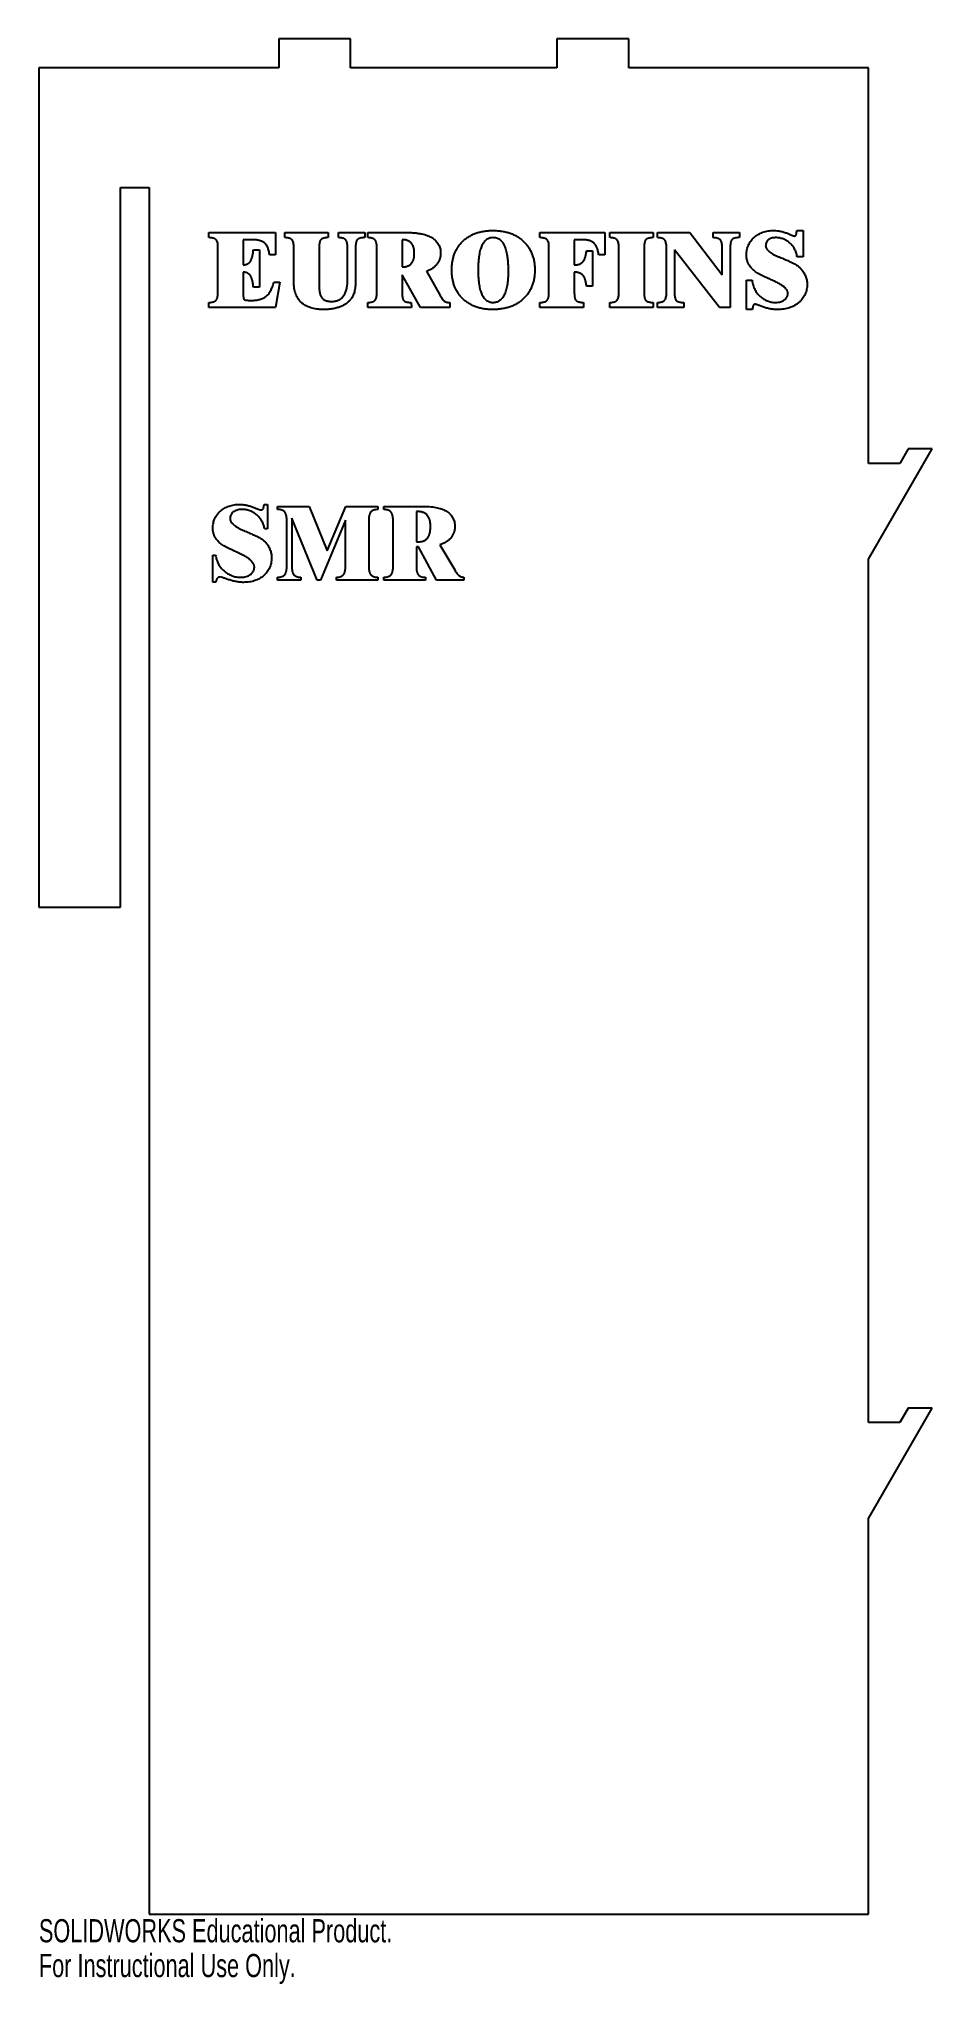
# Model space of a CAD drawing. Header units: millimetres. Extents: x 0 to 186, y -225 to 181.
import ezdxf

# ---------------------------------------------------------------- set-up
doc = ezdxf.new("R2010")
doc.units = ezdxf.units.MM
doc.styles.add('SLDTEXTSTYLE0', font='TXT', dxfattribs={"width": 0.7})

msp = doc.modelspace()

# ---------------------------------------------------------------- linework, layer by layer
at = {"color": 7, "linetype": 'Continuous', "lineweight": 25}
for p, q in [((65, 181), (50, 181)), ((50, 181), (50, 175)), ((65, 175), (65, 181)), ((123, 181), (108, 181)), ((108, 181), (108, 175)), ((123, 175), (123, 181)), ((50, 175), (0, 175)), ((0, 175), (0, 0)), ((108, 175), (65, 175)), ((173, 175), (123, 175)), ((173, 92.5), (173, 175)), ((17, 0), (17, 150)), ((17, 150), (23, 150)), ((23, 150), (23, -210)), ((35.42, 139.57), (35.42, 140.62)), ((35.42, 140.62), (49.35, 140.62)), ((44.23, 139.14), (42.6, 139.14)), ((42.6, 139.14), (42.6, 133.87)), ((49.35, 140.62), (49.35, 135.98)), ((51.25, 139.58), (51.25, 140.62)), ((51.25, 140.62), (60.33, 140.62)), ((60.33, 140.62), (60.33, 139.59)), ((62.44, 139.58), (62.44, 140.62)), ((62.44, 140.62), (67.93, 140.62)), ((67.93, 140.62), (67.93, 139.58)), ((68.56, 139.58), (68.56, 140.62)), ((68.56, 140.62), (76.9, 140.62)), ((75.74, 139.14), (75.74, 133.45)), ((104.45, 139.57), (104.45, 140.62)), ((104.45, 140.62), (117.96, 140.62)), ((113.02, 139.14), (111.63, 139.14)), ((111.63, 139.14), (111.63, 133.87)), ((117.96, 140.62), (117.96, 135.98)), ((119.02, 139.58), (119.02, 140.62)), ((119.02, 140.62), (128.09, 140.62)), ((128.09, 140.62), (128.09, 139.58)), ((128.94, 139.58), (128.94, 140.62)), ((128.94, 140.62), (135.71, 140.62)), ((135.71, 140.62), (142.45, 131.8)), ((140.55, 139.57), (140.55, 140.62)), ((140.55, 140.62), (146.04, 140.62)), ((146.04, 140.62), (146.04, 139.58)), ((158.01, 141.02), (159.33, 141.02)), ((159.33, 141.02), (159.33, 135.55)), ((37.32, 128.05), (37.32, 137.74)), ((44.73, 137.03), (45.98, 137.03)), ((45.98, 137.03), (45.98, 129.22)), ((49.35, 135.98), (48.11, 135.98)), ((53.15, 130.37), (53.15, 137.59)), ((58.43, 137.59), (58.43, 129.35)), ((64.34, 130.73), (64.34, 137.59)), ((66.03, 137.59), (66.03, 130.78)), ((70.46, 128.02), (70.46, 137.53)), ((106.35, 128.05), (106.35, 137.73)), ((114.18, 136.82), (115.43, 136.82)), ((115.43, 136.82), (115.43, 129.43)), ((117.96, 135.98), (116.72, 135.98)), ((120.92, 128.02), (120.92, 137.6)), ((126.19, 137.6), (126.19, 128.02)), ((130.84, 128.02), (130.84, 137.6)), ((141.9, 125), (132.53, 136.99)), ((132.53, 136.99), (132.53, 128.02)), ((142.45, 131.8), (142.45, 137.6)), ((144.14, 137.6), (144.14, 125)), ((159.33, 135.55), (158.1, 135.55)), ((42.6, 132.38), (42.6, 127.88)), ((48.98, 130.28), (50.2, 130.28)), ((50.2, 130.28), (49.35, 125)), ((79.56, 125), (75.74, 131.79)), ((75.74, 131.79), (75.74, 128.02)), ((80.78, 132.54), (83.68, 127.48)), ((111.63, 132.39), (111.63, 128.05)), ((147.51, 124.6), (147.51, 130.7)), ((147.51, 130.7), (148.69, 130.7)), ((35.42, 125), (35.42, 126.05)), ((45.98, 129.22), (44.73, 129.22)), ((68.56, 125), (68.56, 126.05)), ((77.63, 126.04), (77.65, 125)), ((85.66, 126.02), (85.66, 125)), ((104.45, 125), (104.45, 126.05)), ((113.53, 126.04), (113.53, 125)), ((115.43, 129.43), (114.18, 129.43)), ((119.02, 125), (119.02, 126.04)), ((128.09, 126.03), (128.09, 125)), ((128.94, 125), (128.94, 126.05)), ((134.43, 126.03), (134.43, 125)), ((49.35, 125), (35.42, 125)), ((77.65, 125), (68.56, 125)), ((85.66, 125), (79.56, 125)), ((113.53, 125), (104.45, 125)), ((128.09, 125), (119.02, 125)), ((134.43, 125), (128.94, 125)), ((144.14, 125), (141.9, 125)), ((148.76, 124.6), (147.51, 124.6)), ((173, 72.5), (186.22, 95.5)), ((181.22, 95.5), (179.5, 92.5)), ((186.22, 95.5), (181.22, 95.5)), ((179.5, 92.5), (173, 92.5)), ((46.95, 83.92), (47.67, 83.92)), ((47.67, 83.92), (47.67, 78.88)), ((49.78, 82.91), (49.78, 83.53)), ((49.78, 83.53), (56.32, 83.53)), ((56.32, 83.53), (60.13, 74.27)), ((60.13, 74.27), (64.02, 83.53)), ((64.02, 83.53), (70.68, 83.53)), ((70.68, 83.53), (70.67, 82.89)), ((71.94, 82.89), (71.94, 83.53)), ((71.94, 83.53), (80.28, 83.53)), ((78.7, 82.47), (78.7, 76.14)), ((47.67, 78.88), (47.03, 78.88)), ((51.68, 70.96), (51.68, 80.69)), ((58.05, 68.12), (52.73, 81.06)), ((52.73, 81.06), (52.73, 70.96)), ((63.92, 80.65), (58.72, 68.12)), ((63.92, 70.96), (63.92, 80.65)), ((68.78, 80.69), (68.78, 70.96)), ((73.84, 70.92), (73.84, 80.59)), ((36.27, 67.72), (36.27, 73.39)), ((36.27, 73.39), (36.85, 73.39)), ((78.7, 76.14), (78.97, 76.14)), ((79.15, 75.08), (78.7, 75.08)), ((78.7, 75.08), (78.7, 70.92)), ((82.91, 68.12), (79.15, 75.08)), ((83.6, 75.55), (86.7, 70.28)), ((173, -107.5), (173, 72.5)), ((36.9, 67.72), (36.27, 67.72)), ((49.78, 68.12), (49.78, 68.75)), ((54.63, 68.12), (49.78, 68.12)), ((54.63, 68.75), (54.63, 68.12)), ((58.72, 68.12), (58.05, 68.12)), ((62.02, 68.12), (62.02, 68.75)), ((70.68, 68.12), (62.02, 68.12)), ((70.66, 68.75), (70.68, 68.12)), ((71.94, 68.12), (71.94, 68.75)), ((80.61, 68.12), (71.94, 68.12)), ((80.6, 68.75), (80.61, 68.12)), ((88.62, 68.12), (82.91, 68.12)), ((88.62, 68.75), (88.62, 68.12)), ((0, 0), (17, 0)), ((173, -127.5), (186.22, -104.5)), ((181.22, -104.5), (179.5, -107.5)), ((186.22, -104.5), (181.22, -104.5)), ((179.5, -107.5), (173, -107.5)), ((173, -210), (173, -127.5)), ((23, -210), (173, -210))]:
    msp.add_line(p, q, dxfattribs=at)
for points, knots in [([(37.32, 137.74), (37.32, 137.9), (37.31, 138.18), (37.25, 138.57), (37.13, 138.89), (36.99, 139.1), (36.84, 139.23), (36.71, 139.31), (36.55, 139.39), (36.37, 139.44), (36.17, 139.49), (35.94, 139.53), (35.69, 139.56), (35.51, 139.57), (35.42, 139.57)], [0, 0, 0, 0, 0.1495002, 0.2762778, 0.383632, 0.476248, 0.5215974, 0.5710041, 0.6263506, 0.6870583, 0.7540545, 0.8287494, 0.9102532, 1, 1, 1, 1]), ([(48.11, 135.98), (48.09, 136.13), (48.05, 136.41), (47.95, 136.82), (47.84, 137.19), (47.71, 137.52), (47.57, 137.82), (47.4, 138.08), (47.22, 138.31), (47.02, 138.49), (46.79, 138.65), (46.52, 138.78), (46.23, 138.89), (45.89, 138.98), (45.53, 139.06), (45.12, 139.11), (44.69, 139.14), (44.38, 139.14), (44.23, 139.14)], [0, 0, 0, 0, 0.079043, 0.151984, 0.219376, 0.281867, 0.339946, 0.393422, 0.443455, 0.490434, 0.538146, 0.589256, 0.644246, 0.704741, 0.770055, 0.840502, 0.917444, 1, 1, 1, 1]), ([(53.15, 137.59), (53.15, 137.76), (53.14, 138.07), (53.08, 138.49), (52.96, 138.83), (52.82, 139.06), (52.67, 139.21), (52.54, 139.29), (52.38, 139.37), (52.2, 139.43), (52, 139.49), (51.77, 139.53), (51.52, 139.56), (51.35, 139.57), (51.25, 139.58)], [0, 0, 0, 0, 0.155939, 0.286848, 0.3977, 0.491789, 0.537449, 0.586907, 0.639613, 0.698627, 0.764512, 0.836286, 0.914717, 1, 1, 1, 1]), ([(60.33, 139.59), (60.24, 139.58), (60.05, 139.57), (59.79, 139.54), (59.56, 139.5), (59.35, 139.44), (59.17, 139.38), (59.01, 139.31), (58.88, 139.23), (58.78, 139.13), (58.69, 139.01), (58.62, 138.88), (58.56, 138.72), (58.52, 138.54), (58.48, 138.34), (58.45, 138.11), (58.44, 137.86), (58.43, 137.68), (58.43, 137.59)], [0, 0, 0, 0, 0.088307, 0.168821, 0.241913, 0.306752, 0.365675, 0.418224, 0.464285, 0.50727, 0.550005, 0.595752, 0.648027, 0.704517, 0.768464, 0.838803, 0.915928, 1, 1, 1, 1]), ([(64.34, 137.59), (64.34, 137.68), (64.34, 137.85), (64.32, 138.09), (64.29, 138.31), (64.25, 138.51), (64.2, 138.69), (64.14, 138.84), (64.06, 138.98), (63.97, 139.1), (63.86, 139.2), (63.73, 139.29), (63.58, 139.37), (63.4, 139.43), (63.19, 139.48), (62.97, 139.53), (62.71, 139.56), (62.53, 139.57), (62.44, 139.58)], [0, 0, 0, 0, 0.081965, 0.15691, 0.225135, 0.288811, 0.346497, 0.398814, 0.446964, 0.491622, 0.536548, 0.585132, 0.638727, 0.697707, 0.7623, 0.834216, 0.913745, 1, 1, 1, 1]), ([(67.93, 139.58), (67.84, 139.58), (67.65, 139.57), (67.39, 139.54), (67.16, 139.5), (66.95, 139.45), (66.77, 139.39), (66.61, 139.32), (66.48, 139.23), (66.38, 139.14), (66.29, 139.02), (66.22, 138.88), (66.16, 138.73), (66.12, 138.54), (66.08, 138.34), (66.05, 138.11), (66.03, 137.86), (66.03, 137.68), (66.03, 137.59)], [0, 0, 0, 0, 0.08811, 0.168504, 0.24131, 0.305806, 0.364641, 0.417111, 0.463102, 0.506023, 0.548693, 0.594372, 0.646568, 0.703952, 0.767803, 0.838036, 0.916055, 1, 1, 1, 1]), ([(70.46, 137.53), (70.46, 137.62), (70.46, 137.79), (70.44, 138.04), (70.42, 138.27), (70.37, 138.47), (70.32, 138.66), (70.25, 138.82), (70.18, 138.96), (70.09, 139.09), (69.98, 139.19), (69.85, 139.28), (69.69, 139.36), (69.51, 139.43), (69.31, 139.49), (69.08, 139.53), (68.83, 139.56), (68.66, 139.57), (68.56, 139.58)], [0, 0, 0, 0, 0.081882, 0.157843, 0.227162, 0.29118, 0.350037, 0.403521, 0.452802, 0.498278, 0.543302, 0.592645, 0.645078, 0.703631, 0.768599, 0.838563, 0.915903, 1, 1, 1, 1]), ([(78.27, 136.28), (78.27, 136.41), (78.27, 136.65), (78.24, 136.99), (78.19, 137.3), (78.11, 137.59), (78.01, 137.85), (77.9, 138.09), (77.76, 138.3), (77.6, 138.48), (77.42, 138.64), (77.22, 138.77), (77.01, 138.89), (76.79, 138.98), (76.55, 139.06), (76.29, 139.1), (76.02, 139.14), (75.84, 139.14), (75.74, 139.14)], [0, 0, 0, 0, 0.084455, 0.163212, 0.235831, 0.303664, 0.3671, 0.426769, 0.483844, 0.538809, 0.592772, 0.646931, 0.701256, 0.756981, 0.813731, 0.872865, 0.935134, 1, 1, 1, 1]), ([(76.9, 140.62), (77.17, 140.62), (77.69, 140.61), (78.45, 140.56), (79.16, 140.47), (79.82, 140.35), (80.43, 140.2), (81, 140), (81.52, 139.77), (81.99, 139.52), (82.4, 139.22), (82.77, 138.9), (83.07, 138.55), (83.33, 138.17), (83.52, 137.75), (83.66, 137.31), (83.75, 136.84), (83.76, 136.52), (83.76, 136.36)], [0, 0, 0, 0, 0.088827, 0.172742, 0.25161, 0.325639, 0.395112, 0.460951, 0.523036, 0.58218, 0.638327, 0.691433, 0.743032, 0.7929, 0.842725, 0.893142, 0.945327, 1, 1, 1, 1]), ([(86.08, 132.81), (86.09, 133.12), (86.1, 133.72), (86.22, 134.6), (86.39, 135.43), (86.65, 136.21), (86.97, 136.94), (87.37, 137.62), (87.84, 138.25), (88.38, 138.83), (88.98, 139.35), (89.64, 139.81), (90.35, 140.19), (91.1, 140.5), (91.91, 140.74), (92.77, 140.92), (93.68, 141.02), (94.3, 141.04), (94.62, 141.04)], [0, 0, 0, 0, 0.068957, 0.134673, 0.197613, 0.258468, 0.317736, 0.376403, 0.434775, 0.493974, 0.553284, 0.612536, 0.672221, 0.733231, 0.79567, 0.860727, 0.928584, 1, 1, 1, 1]), ([(94.63, 139.57), (94.51, 139.56), (94.28, 139.55), (93.95, 139.47), (93.63, 139.35), (93.34, 139.17), (93.07, 138.94), (92.81, 138.65), (92.58, 138.32), (92.37, 137.94), (92.18, 137.5), (92.02, 137.01), (91.88, 136.45), (91.77, 135.84), (91.68, 135.17), (91.62, 134.43), (91.58, 133.64), (91.58, 133.09), (91.57, 132.81)], [0, 0, 0, 0, 0.042914, 0.084339, 0.12527, 0.166742, 0.210006, 0.256307, 0.305256, 0.358387, 0.416061, 0.479893, 0.549411, 0.625817, 0.708891, 0.798841, 0.895832, 1, 1, 1, 1]), ([(94.62, 141.04), (94.95, 141.04), (95.59, 141.02), (96.54, 140.92), (97.42, 140.74), (98.26, 140.5), (99.04, 140.18), (99.76, 139.79), (100.44, 139.33), (101.05, 138.8), (101.6, 138.21), (102.09, 137.58), (102.49, 136.89), (102.82, 136.17), (103.08, 135.39), (103.26, 134.57), (103.38, 133.71), (103.39, 133.11), (103.39, 132.81)], [0, 0, 0, 0, 0.073095, 0.142451, 0.208748, 0.272554, 0.334158, 0.394528, 0.454234, 0.513775, 0.573006, 0.631201, 0.689302, 0.747828, 0.807686, 0.869096, 0.93321, 1, 1, 1, 1]), ([(97.91, 132.5), (97.9, 132.8), (97.9, 133.38), (97.86, 134.22), (97.8, 134.99), (97.71, 135.69), (97.6, 136.34), (97.46, 136.92), (97.31, 137.43), (97.12, 137.89), (96.9, 138.28), (96.66, 138.63), (96.39, 138.92), (96.09, 139.16), (95.77, 139.34), (95.41, 139.47), (95.03, 139.55), (94.76, 139.56), (94.63, 139.57)], [0, 0, 0, 0, 0.103978, 0.200419, 0.289447, 0.371591, 0.446973, 0.515511, 0.577782, 0.63394, 0.685579, 0.733347, 0.778616, 0.822509, 0.865306, 0.90832, 0.953059, 1, 1, 1, 1]), ([(106.35, 137.73), (106.35, 137.89), (106.34, 138.18), (106.27, 138.57), (106.16, 138.89), (106.01, 139.1), (105.87, 139.23), (105.74, 139.31), (105.58, 139.39), (105.4, 139.44), (105.2, 139.49), (104.97, 139.53), (104.72, 139.56), (104.54, 139.57), (104.45, 139.57)], [0, 0, 0, 0, 0.150256, 0.276772, 0.3849, 0.477326, 0.522582, 0.571887, 0.627119, 0.687702, 0.754561, 0.829102, 0.910438, 1, 1, 1, 1]), ([(116.72, 135.98), (116.7, 136.13), (116.65, 136.41), (116.56, 136.82), (116.45, 137.19), (116.33, 137.53), (116.19, 137.82), (116.03, 138.08), (115.86, 138.3), (115.66, 138.49), (115.45, 138.65), (115.2, 138.78), (114.92, 138.89), (114.6, 138.99), (114.25, 139.06), (113.87, 139.11), (113.46, 139.14), (113.17, 139.14), (113.02, 139.14)], [0, 0, 0, 0, 0.081341, 0.156848, 0.226199, 0.290089, 0.348799, 0.402889, 0.453631, 0.500678, 0.548322, 0.598286, 0.652662, 0.711489, 0.77521, 0.844762, 0.919201, 1, 1, 1, 1]), ([(120.92, 137.6), (120.91, 137.77), (120.9, 138.07), (120.84, 138.49), (120.72, 138.84), (120.58, 139.07), (120.43, 139.21), (120.3, 139.29), (120.15, 139.37), (119.97, 139.44), (119.76, 139.49), (119.53, 139.53), (119.28, 139.56), (119.11, 139.57), (119.02, 139.58)], [0, 0, 0, 0, 0.1553024, 0.2865391, 0.3967, 0.4910242, 0.536089, 0.5856705, 0.6389761, 0.698138, 0.763923, 0.835877, 0.9145042, 1, 1, 1, 1]), ([(128.09, 139.58), (128, 139.57), (127.81, 139.56), (127.55, 139.52), (127.31, 139.49), (127.1, 139.44), (126.92, 139.38), (126.76, 139.3), (126.63, 139.23), (126.53, 139.13), (126.45, 139.02), (126.38, 138.88), (126.32, 138.73), (126.28, 138.55), (126.24, 138.34), (126.21, 138.12), (126.2, 137.87), (126.19, 137.69), (126.19, 137.6)], [0, 0, 0, 0, 0.089503, 0.171313, 0.24538, 0.311095, 0.370141, 0.422799, 0.468405, 0.510046, 0.551451, 0.597294, 0.648364, 0.70497, 0.769051, 0.838528, 0.915754, 1, 1, 1, 1]), ([(130.84, 137.6), (130.83, 137.77), (130.83, 138.07), (130.76, 138.49), (130.64, 138.84), (130.5, 139.07), (130.35, 139.21), (130.22, 139.29), (130.07, 139.37), (129.89, 139.44), (129.68, 139.49), (129.45, 139.53), (129.2, 139.56), (129.03, 139.57), (128.94, 139.58)], [0, 0, 0, 0, 0.1553024, 0.2865391, 0.3967, 0.4910242, 0.536089, 0.5856705, 0.6389761, 0.698138, 0.763923, 0.835877, 0.9145042, 1, 1, 1, 1]), ([(142.45, 137.6), (142.44, 137.77), (142.44, 138.07), (142.37, 138.49), (142.26, 138.83), (142.12, 139.06), (141.98, 139.2), (141.84, 139.28), (141.69, 139.36), (141.51, 139.42), (141.3, 139.47), (141.07, 139.52), (140.82, 139.55), (140.64, 139.56), (140.55, 139.57)], [0, 0, 0, 0, 0.155539, 0.28596, 0.395615, 0.487796, 0.532929, 0.581159, 0.634077, 0.694295, 0.76018, 0.832427, 0.912321, 1, 1, 1, 1]), ([(146.04, 139.58), (145.94, 139.58), (145.76, 139.57), (145.5, 139.54), (145.26, 139.5), (145.05, 139.45), (144.87, 139.39), (144.72, 139.32), (144.59, 139.23), (144.48, 139.14), (144.4, 139.02), (144.33, 138.89), (144.27, 138.73), (144.22, 138.55), (144.18, 138.35), (144.16, 138.12), (144.14, 137.87), (144.14, 137.69), (144.14, 137.6)], [0, 0, 0, 0, 0.088347, 0.168955, 0.241956, 0.306626, 0.365618, 0.418229, 0.464343, 0.506693, 0.549477, 0.595279, 0.647615, 0.70417, 0.768193, 0.838614, 0.91583, 1, 1, 1, 1]), ([(147.51, 136.01), (147.52, 136.19), (147.53, 136.54), (147.61, 137.05), (147.73, 137.54), (147.91, 138.01), (148.14, 138.45), (148.42, 138.87), (148.74, 139.26), (149.12, 139.63), (149.53, 139.96), (149.98, 140.25), (150.45, 140.49), (150.95, 140.7), (151.48, 140.85), (152.04, 140.96), (152.62, 141.03), (153.02, 141.04), (153.22, 141.04)], [0, 0, 0, 0, 0.062806, 0.123483, 0.182651, 0.240616, 0.298635, 0.357273, 0.417214, 0.478826, 0.541356, 0.603756, 0.666104, 0.729165, 0.793738, 0.86011, 0.9287, 1, 1, 1, 1]), ([(153.56, 139.57), (153.41, 139.56), (153.14, 139.55), (152.74, 139.47), (152.39, 139.33), (152.08, 139.14), (151.83, 138.89), (151.65, 138.59), (151.54, 138.24), (151.53, 137.99), (151.52, 137.86)], [0, 0, 0, 0, 0.144546, 0.278468, 0.403018, 0.523388, 0.638646, 0.751786, 0.870574, 1, 1, 1, 1]), ([(153.22, 141.04), (153.46, 141.04), (153.93, 141.02), (154.64, 140.91), (155.35, 140.73), (155.93, 140.52), (156.36, 140.34), (156.65, 140.22), (156.9, 140.12), (157.1, 140.04), (157.26, 139.98), (157.38, 139.94), (157.45, 139.91), (157.49, 139.9), (157.5, 139.9)], [0, 0, 0, 0, 0.159053, 0.319028, 0.48209, 0.649425, 0.729275, 0.798558, 0.858238, 0.907356, 0.945496, 0.973775, 0.992466, 1, 1, 1, 1]), ([(158.1, 135.55), (158.07, 135.71), (158.01, 136.01), (157.88, 136.44), (157.73, 136.85), (157.54, 137.23), (157.33, 137.59), (157.09, 137.92), (156.82, 138.23), (156.52, 138.5), (156.2, 138.75), (155.86, 138.97), (155.51, 139.16), (155.14, 139.3), (154.77, 139.42), (154.38, 139.51), (153.97, 139.56), (153.7, 139.56), (153.56, 139.57)], [0, 0, 0, 0, 0.0707234, 0.1386611, 0.2042447, 0.2679537, 0.3304817, 0.3924437, 0.4538264, 0.5158484, 0.577618, 0.6374411, 0.6971521, 0.7563478, 0.8158925, 0.8759701, 0.937193, 1, 1, 1, 1]), ([(157.5, 139.9), (157.54, 139.9), (157.61, 139.9), (157.71, 139.94), (157.79, 139.99), (157.86, 140.07), (157.91, 140.21), (157.95, 140.41), (157.98, 140.69), (158, 140.9), (158.01, 141.02)], [0, 0, 0, 0, 0.082033, 0.155759, 0.221754, 0.290071, 0.386026, 0.535925, 0.739534, 1, 1, 1, 1]), ([(42.6, 133.87), (42.63, 133.87), (42.73, 133.88), (42.92, 133.91), (43.15, 133.95), (43.36, 134.03), (43.56, 134.12), (43.73, 134.24), (43.89, 134.37), (44.04, 134.53), (44.17, 134.72), (44.28, 134.94), (44.38, 135.2), (44.47, 135.5), (44.56, 135.83), (44.63, 136.2), (44.69, 136.6), (44.71, 136.89), (44.73, 137.03)], [0.0416217, 0.0416217, 0.0416217, 0.0416217, 0.0595164, 0.1150304, 0.1675254, 0.2180843, 0.2666356, 0.3138538, 0.3607844, 0.4081428, 0.4588763, 0.5150731, 0.5774727, 0.6475449, 0.7241762, 0.808161, 0.9005772, 1, 1, 1, 1]), ([(75.74, 133.45), (75.8, 133.45), (75.97, 133.45), (76.23, 133.48), (76.52, 133.53), (76.78, 133.61), (77.03, 133.7), (77.25, 133.82), (77.45, 133.96), (77.63, 134.12), (77.78, 134.31), (77.91, 134.52), (78.03, 134.75), (78.12, 135.01), (78.19, 135.29), (78.24, 135.6), (78.27, 135.93), (78.27, 136.16), (78.27, 136.28)], [0.0336138, 0.0336138, 0.0336138, 0.0336138, 0.0738647, 0.1429674, 0.208351, 0.2692008, 0.3270385, 0.3819958, 0.4355345, 0.4878056, 0.5407825, 0.59573, 0.6526175, 0.7131988, 0.7779129, 0.8468957, 0.9210204, 1, 1, 1, 1]), ([(83.76, 136.36), (83.76, 136.25), (83.76, 136.03), (83.71, 135.7), (83.65, 135.39), (83.56, 135.08), (83.44, 134.79), (83.29, 134.5), (83.12, 134.22), (82.92, 133.95), (82.7, 133.7), (82.47, 133.47), (82.22, 133.26), (81.96, 133.07), (81.69, 132.9), (81.4, 132.76), (81.09, 132.64), (80.88, 132.57), (80.78, 132.54)], [0, 0, 0, 0, 0.063447, 0.126039, 0.187585, 0.248551, 0.310003, 0.372099, 0.434729, 0.499144, 0.563437, 0.626196, 0.688701, 0.750091, 0.811849, 0.873373, 0.936237, 1, 1, 1, 1]), ([(111.63, 133.87), (111.68, 133.87), (111.83, 133.88), (112.07, 133.9), (112.34, 133.95), (112.59, 134.02), (112.82, 134.11), (113.03, 134.22), (113.22, 134.35), (113.39, 134.5), (113.54, 134.68), (113.67, 134.89), (113.8, 135.13), (113.9, 135.41), (113.99, 135.71), (114.07, 136.05), (114.14, 136.42), (114.17, 136.69), (114.18, 136.82)], [0.0339738, 0.0339738, 0.0339738, 0.0339738, 0.0687098, 0.1326569, 0.1929184, 0.2492212, 0.3027842, 0.3541966, 0.4041238, 0.452752, 0.5030131, 0.557351, 0.6165142, 0.6814949, 0.7510137, 0.8274671, 0.9104245, 1, 1, 1, 1]), ([(148.31, 133.52), (148.25, 133.61), (148.12, 133.79), (147.96, 134.08), (147.83, 134.38), (147.71, 134.69), (147.62, 135.01), (147.56, 135.34), (147.52, 135.67), (147.52, 135.9), (147.51, 136.01)], [0, 0, 0, 0, 0.124488, 0.248289, 0.37204, 0.496404, 0.621243, 0.74623, 0.872197, 1, 1, 1, 1]), ([(151.52, 137.86), (151.53, 137.77), (151.55, 137.56), (151.69, 137.27), (151.91, 136.98), (152.21, 136.7), (152.59, 136.41), (153.06, 136.13), (153.62, 135.85), (154.02, 135.68), (154.23, 135.59)], [0, 0, 0, 0, 0.079242, 0.163812, 0.260023, 0.370913, 0.499368, 0.646029, 0.812954, 1, 1, 1, 1]), ([(154.23, 135.59), (154.28, 135.57), (154.36, 135.54), (154.44, 135.5), (154.48, 135.49)], [0, 0, 0, 0, 0.560918, 1, 1, 1, 1]), ([(154.48, 135.49), (154.65, 135.42), (154.99, 135.27), (155.47, 135.07), (155.91, 134.87), (156.31, 134.69), (156.68, 134.52), (157, 134.36), (157.28, 134.22), (157.59, 134.06), (157.92, 133.86), (158.27, 133.63), (158.55, 133.41), (158.71, 133.26), (158.78, 133.18)], [0, 0, 0, 0, 0.115901, 0.222716, 0.321068, 0.410963, 0.492409, 0.565109, 0.629097, 0.684102, 0.780759, 0.864598, 0.938244, 1, 1, 1, 1]), ([(44.73, 129.22), (44.71, 129.37), (44.68, 129.65), (44.63, 130.06), (44.55, 130.43), (44.48, 130.76), (44.38, 131.06), (44.28, 131.32), (44.16, 131.54), (44.03, 131.73), (43.88, 131.89), (43.72, 132.02), (43.53, 132.14), (43.33, 132.23), (43.11, 132.3), (42.88, 132.35), (42.7, 132.37), (42.61, 132.38), (42.6, 132.38)], [0, 0, 0, 0, 0.0989701, 0.1910134, 0.2741384, 0.3503973, 0.4191586, 0.4817709, 0.5369968, 0.5871265, 0.6344203, 0.6813533, 0.728852, 0.7774902, 0.8285954, 0.8827757, 0.9397237, 0.9456122, 0.9456122, 0.9456122, 0.9456122]), ([(44.22, 126.48), (44.38, 126.48), (44.71, 126.48), (45.18, 126.52), (45.61, 126.59), (46.02, 126.68), (46.4, 126.8), (46.75, 126.94), (47.06, 127.11), (47.35, 127.31), (47.62, 127.54), (47.87, 127.81), (48.09, 128.12), (48.31, 128.48), (48.5, 128.87), (48.68, 129.3), (48.84, 129.78), (48.93, 130.11), (48.98, 130.28)], [0, 0, 0, 0, 0.073931, 0.143679, 0.209022, 0.271134, 0.329646, 0.384727, 0.438163, 0.489208, 0.540545, 0.594934, 0.652006, 0.712609, 0.777617, 0.847155, 0.92114, 1, 1, 1, 1]), ([(59.41, 124.58), (59.16, 124.58), (58.67, 124.59), (57.95, 124.66), (57.29, 124.77), (56.68, 124.93), (56.11, 125.13), (55.59, 125.38), (55.13, 125.67), (54.71, 126.01), (54.34, 126.4), (54.02, 126.83), (53.75, 127.31), (53.53, 127.84), (53.36, 128.41), (53.24, 129.02), (53.16, 129.68), (53.16, 130.14), (53.15, 130.37)], [0, 0, 0, 0, 0.077561, 0.150679, 0.219117, 0.283539, 0.344734, 0.403078, 0.458995, 0.51385, 0.567967, 0.62271, 0.678399, 0.736246, 0.796716, 0.860309, 0.928166, 1, 1, 1, 1]), ([(60.94, 126.27), (61.08, 126.27), (61.34, 126.27), (61.73, 126.33), (62.09, 126.41), (62.43, 126.53), (62.73, 126.69), (63.02, 126.88), (63.27, 127.11), (63.5, 127.36), (63.7, 127.66), (63.87, 127.99), (64.02, 128.36), (64.14, 128.76), (64.23, 129.2), (64.3, 129.68), (64.34, 130.19), (64.34, 130.55), (64.34, 130.73)], [0, 0, 0, 0, 0.064337, 0.125068, 0.182697, 0.237841, 0.290971, 0.343604, 0.396051, 0.449608, 0.504809, 0.563014, 0.624421, 0.689985, 0.759884, 0.834652, 0.914604, 1, 1, 1, 1]), ([(66.03, 130.78), (66.03, 130.52), (66.02, 130.04), (65.97, 129.36), (65.9, 128.76), (65.78, 128.24), (65.62, 127.76), (65.42, 127.32), (65.16, 126.9), (64.96, 126.64), (64.85, 126.5)], [0, 0, 0, 0, 0.168068, 0.318307, 0.450397, 0.566692, 0.673423, 0.780822, 0.888854, 1, 1, 1, 1]), ([(94.62, 124.58), (94.3, 124.59), (93.68, 124.6), (92.77, 124.7), (91.91, 124.88), (91.11, 125.12), (90.35, 125.43), (89.64, 125.82), (88.99, 126.28), (88.38, 126.8), (87.84, 127.38), (87.37, 128.01), (86.97, 128.69), (86.65, 129.43), (86.39, 130.2), (86.22, 131.03), (86.1, 131.91), (86.09, 132.5), (86.08, 132.81)], [0, 0, 0, 0, 0.071206, 0.1390978, 0.2041875, 0.2667291, 0.3277701, 0.3874854, 0.4467053, 0.5062315, 0.5656415, 0.6242399, 0.6828491, 0.7423712, 0.8030232, 0.8659951, 0.9315002, 1, 1, 1, 1]), ([(91.57, 132.81), (91.58, 132.53), (91.58, 131.98), (91.62, 131.19), (91.68, 130.46), (91.77, 129.79), (91.88, 129.18), (92.02, 128.62), (92.18, 128.13), (92.37, 127.69), (92.58, 127.3), (92.81, 126.97), (93.07, 126.69), (93.34, 126.46), (93.63, 126.28), (93.95, 126.15), (94.28, 126.07), (94.51, 126.06), (94.63, 126.06)], [0, 0, 0, 0, 0.103795, 0.200411, 0.290388, 0.373086, 0.449516, 0.519054, 0.582904, 0.640967, 0.694114, 0.743407, 0.789722, 0.832999, 0.874692, 0.915636, 0.957073, 1, 1, 1, 1]), ([(103.39, 132.81), (103.39, 132.51), (103.38, 131.92), (103.26, 131.06), (103.08, 130.24), (102.82, 129.47), (102.49, 128.74), (102.08, 128.06), (101.6, 127.42), (101.05, 126.83), (100.44, 126.3), (99.76, 125.84), (99.04, 125.45), (98.25, 125.13), (97.42, 124.88), (96.53, 124.71), (95.59, 124.6), (94.95, 124.58), (94.62, 124.58)], [0, 0, 0, 0, 0.066579, 0.130242, 0.191681, 0.251337, 0.309891, 0.368143, 0.426559, 0.485996, 0.545724, 0.605458, 0.665856, 0.72749, 0.791395, 0.857724, 0.927113, 1, 1, 1, 1]), ([(94.63, 126.06), (94.76, 126.06), (95.01, 126.07), (95.38, 126.14), (95.73, 126.27), (96.05, 126.45), (96.34, 126.68), (96.62, 126.95), (96.86, 127.28), (97.08, 127.66), (97.28, 128.09), (97.44, 128.57), (97.59, 129.1), (97.71, 129.68), (97.79, 130.31), (97.86, 131), (97.9, 131.73), (97.9, 132.24), (97.91, 132.5)], [0, 0, 0, 0, 0.048464, 0.094834, 0.139821, 0.185115, 0.230687, 0.278497, 0.329145, 0.382976, 0.441275, 0.50426, 0.572258, 0.645871, 0.725321, 0.810539, 0.902051, 1, 1, 1, 1]), ([(114.18, 129.43), (114.17, 129.57), (114.14, 129.83), (114.07, 130.2), (113.99, 130.54), (113.9, 130.85), (113.8, 131.12), (113.67, 131.36), (113.54, 131.58), (113.39, 131.75), (113.22, 131.91), (113.03, 132.03), (112.82, 132.15), (112.59, 132.24), (112.34, 132.3), (112.07, 132.35), (111.83, 132.38), (111.68, 132.38), (111.63, 132.39)], [0, 0, 0, 0, 0.089609, 0.1725974, 0.2483752, 0.3186122, 0.3829419, 0.4421272, 0.4964854, 0.5467653, 0.5954116, 0.6453576, 0.6971287, 0.7507118, 0.8077323, 0.8680163, 0.9319873, 0.9660124, 0.9660124, 0.9660124, 0.9660124]), ([(151.76, 131.19), (151.55, 131.28), (151.15, 131.46), (150.59, 131.74), (150.08, 132.02), (149.62, 132.31), (149.21, 132.61), (148.86, 132.9), (148.56, 133.2), (148.39, 133.41), (148.31, 133.52)], [0, 0, 0, 0, 0.161169, 0.310651, 0.449732, 0.578812, 0.6973, 0.807003, 0.906868, 1, 1, 1, 1]), ([(148.69, 130.7), (148.72, 130.52), (148.78, 130.18), (148.9, 129.67), (149.06, 129.2), (149.26, 128.76), (149.49, 128.35), (149.76, 127.96), (150.06, 127.61), (150.39, 127.28), (150.75, 127), (151.12, 126.74), (151.5, 126.53), (151.89, 126.36), (152.29, 126.22), (152.7, 126.12), (153.13, 126.07), (153.41, 126.06), (153.56, 126.06)], [0, 0, 0, 0, 0.0731997, 0.1429465, 0.210657, 0.2758308, 0.3400041, 0.4033783, 0.4662966, 0.5293343, 0.5920849, 0.6523431, 0.7112952, 0.769056, 0.8262828, 0.8838644, 0.9412593, 1, 1, 1, 1]), ([(152.44, 130.89), (152.39, 130.91), (152.3, 130.95), (152.14, 131.02), (151.96, 131.1), (151.83, 131.16), (151.76, 131.19)], [0, 0, 0, 0, 0.193979, 0.421633, 0.691069, 1, 1, 1, 1]), ([(152.47, 130.88), (152.46, 130.88), (152.45, 130.88), (152.44, 130.89), (152.44, 130.89)], [0, 0, 0, 0, 0.697169, 1, 1, 1, 1]), ([(156.17, 127.99), (156.17, 128.04), (156.16, 128.16), (156.11, 128.32), (156.04, 128.5), (155.94, 128.67), (155.81, 128.84), (155.64, 129.01), (155.46, 129.19), (155.24, 129.38), (154.99, 129.55), (154.72, 129.74), (154.41, 129.92), (154.08, 130.11), (153.72, 130.3), (153.33, 130.5), (152.91, 130.68), (152.62, 130.81), (152.47, 130.88)], [0, 0, 0, 0, 0.033902, 0.069647, 0.106924, 0.147842, 0.191774, 0.240559, 0.293627, 0.351176, 0.414036, 0.481333, 0.554481, 0.632865, 0.716001, 0.805168, 0.899533, 1, 1, 1, 1]), ([(160.18, 129.81), (160.17, 129.62), (160.16, 129.26), (160.08, 128.73), (159.95, 128.22), (159.76, 127.74), (159.52, 127.28), (159.22, 126.84), (158.88, 126.43), (158.48, 126.05), (158.04, 125.71), (157.56, 125.4), (157.05, 125.15), (156.5, 124.94), (155.92, 124.77), (155.31, 124.66), (154.66, 124.59), (154.21, 124.58), (153.99, 124.58)], [0, 0, 0, 0, 0.061079, 0.119835, 0.177358, 0.233806, 0.290823, 0.348337, 0.407344, 0.468217, 0.53004, 0.592097, 0.654949, 0.719089, 0.785185, 0.85356, 0.925147, 1, 1, 1, 1]), ([(158.78, 133.18), (158.9, 133.05), (159.13, 132.8), (159.41, 132.39), (159.66, 131.98), (159.85, 131.56), (160, 131.13), (160.1, 130.7), (160.17, 130.26), (160.18, 129.96), (160.18, 129.81)], [0, 0, 0, 0, 0.1405631, 0.2738015, 0.4005683, 0.522768, 0.6420104, 0.759957, 0.8791896, 1, 1, 1, 1]), ([(35.42, 126.05), (35.51, 126.05), (35.69, 126.06), (35.94, 126.08), (36.17, 126.13), (36.37, 126.18), (36.55, 126.24), (36.71, 126.32), (36.84, 126.41), (36.95, 126.52), (37.04, 126.64), (37.12, 126.78), (37.18, 126.94), (37.23, 127.12), (37.27, 127.33), (37.3, 127.55), (37.32, 127.8), (37.32, 127.97), (37.32, 128.05)], [0, 0, 0, 0, 0.084449, 0.162062, 0.233372, 0.298403, 0.356542, 0.409237, 0.45825, 0.503499, 0.549202, 0.598728, 0.651158, 0.710595, 0.773735, 0.843399, 0.918725, 1, 1, 1, 1]), ([(42.6, 127.88), (42.6, 127.79), (42.6, 127.63), (42.61, 127.4), (42.62, 127.21), (42.65, 127.04), (42.68, 126.9), (42.72, 126.79), (42.76, 126.7), (42.82, 126.63), (42.9, 126.6), (43, 126.57), (43.13, 126.54), (43.29, 126.51), (43.48, 126.5), (43.7, 126.49), (43.95, 126.48), (44.13, 126.48), (44.22, 126.48)], [0, 0, 0, 0, 0.09407, 0.178439, 0.251988, 0.315051, 0.367522, 0.411567, 0.445989, 0.474507, 0.503467, 0.543257, 0.592151, 0.652617, 0.722515, 0.804507, 0.896158, 1, 1, 1, 1]), ([(58.43, 129.35), (58.43, 129.21), (58.44, 128.95), (58.47, 128.57), (58.51, 128.22), (58.58, 127.91), (58.66, 127.62), (58.77, 127.37), (58.89, 127.14), (59.04, 126.95), (59.21, 126.79), (59.39, 126.65), (59.6, 126.53), (59.83, 126.43), (60.08, 126.36), (60.35, 126.31), (60.64, 126.27), (60.83, 126.27), (60.94, 126.27)], [0, 0, 0, 0, 0.088978, 0.171726, 0.247715, 0.318209, 0.382659, 0.441814, 0.496718, 0.548373, 0.598593, 0.648807, 0.700237, 0.754211, 0.810485, 0.869714, 0.932534, 1, 1, 1, 1]), ([(64.85, 126.5), (64.72, 126.36), (64.43, 126.06), (63.91, 125.69), (63.32, 125.36), (62.65, 125.08), (61.91, 124.85), (61.12, 124.69), (60.28, 124.6), (59.71, 124.58), (59.41, 124.58)], [0, 0, 0, 0, 0.100931, 0.207347, 0.320955, 0.443912, 0.573559, 0.70906, 0.850495, 1, 1, 1, 1]), ([(68.56, 126.05), (68.66, 126.05), (68.83, 126.06), (69.08, 126.08), (69.31, 126.13), (69.51, 126.18), (69.69, 126.24), (69.85, 126.32), (69.98, 126.41), (70.12, 126.55), (70.27, 126.78), (70.38, 127.12), (70.45, 127.54), (70.46, 127.85), (70.46, 128.02)], [0, 0, 0, 0, 0.0854258, 0.1639368, 0.2350627, 0.300846, 0.3596576, 0.4124944, 0.4620747, 0.5078472, 0.602169, 0.7132953, 0.8447015, 1, 1, 1, 1]), ([(75.74, 128.02), (75.74, 127.92), (75.75, 127.74), (75.76, 127.48), (75.78, 127.25), (75.82, 127.04), (75.86, 126.85), (75.92, 126.69), (75.99, 126.56), (76.07, 126.44), (76.18, 126.35), (76.3, 126.27), (76.46, 126.21), (76.64, 126.15), (76.85, 126.11), (77.09, 126.08), (77.35, 126.05), (77.53, 126.05), (77.63, 126.04)], [0, 0, 0, 0, 0.086569, 0.166172, 0.238074, 0.302433, 0.360523, 0.412112, 0.457117, 0.49818, 0.538797, 0.584027, 0.634504, 0.692437, 0.757383, 0.830535, 0.91135, 1, 1, 1, 1]), ([(83.68, 127.48), (83.76, 127.35), (83.9, 127.1), (84.12, 126.77), (84.32, 126.52), (84.51, 126.33), (84.73, 126.21), (84.99, 126.13), (85.31, 126.06), (85.54, 126.03), (85.66, 126.02)], [0, 0, 0, 0, 0.178744, 0.329036, 0.44881, 0.542193, 0.629524, 0.733297, 0.856846, 1, 1, 1, 1]), ([(104.45, 126.05), (104.54, 126.05), (104.72, 126.06), (104.97, 126.08), (105.2, 126.13), (105.4, 126.18), (105.58, 126.24), (105.73, 126.32), (105.87, 126.41), (105.98, 126.52), (106.07, 126.64), (106.14, 126.78), (106.21, 126.94), (106.26, 127.12), (106.3, 127.33), (106.33, 127.55), (106.35, 127.79), (106.35, 127.96), (106.35, 128.05)], [0, 0, 0, 0, 0.0845317, 0.162221, 0.2336014, 0.2986962, 0.3568923, 0.4096386, 0.4587, 0.5039934, 0.5497409, 0.5993157, 0.6517969, 0.7103205, 0.7745202, 0.8432449, 0.9186457, 1, 1, 1, 1]), ([(111.63, 128.05), (111.63, 127.96), (111.63, 127.78), (111.65, 127.53), (111.67, 127.3), (111.71, 127.09), (111.76, 126.9), (111.82, 126.74), (111.9, 126.6), (111.98, 126.48), (112.09, 126.38), (112.22, 126.3), (112.37, 126.22), (112.56, 126.17), (112.76, 126.12), (112.99, 126.08), (113.25, 126.05), (113.43, 126.04), (113.53, 126.04)], [0, 0, 0, 0, 0.0845059, 0.1621107, 0.2329706, 0.2974713, 0.355778, 0.4086343, 0.4554308, 0.4986892, 0.5413827, 0.5885238, 0.6407156, 0.6989182, 0.7630729, 0.8345015, 0.9133605, 1, 1, 1, 1]), ([(119.02, 126.04), (119.11, 126.05), (119.28, 126.06), (119.54, 126.09), (119.76, 126.12), (119.97, 126.18), (120.15, 126.24), (120.3, 126.32), (120.43, 126.41), (120.58, 126.55), (120.72, 126.78), (120.84, 127.13), (120.9, 127.55), (120.91, 127.85), (120.92, 128.02)], [0, 0, 0, 0, 0.086436, 0.164986, 0.236869, 0.301864, 0.360619, 0.414785, 0.46347, 0.508491, 0.602722, 0.713742, 0.84485, 1, 1, 1, 1]), ([(126.19, 128.02), (126.19, 127.93), (126.2, 127.75), (126.21, 127.5), (126.24, 127.28), (126.27, 127.07), (126.32, 126.89), (126.38, 126.73), (126.45, 126.6), (126.53, 126.48), (126.64, 126.38), (126.77, 126.3), (126.92, 126.23), (127.11, 126.17), (127.32, 126.12), (127.55, 126.08), (127.81, 126.05), (128, 126.04), (128.09, 126.03)], [0, 0, 0, 0, 0.084039, 0.161134, 0.231445, 0.295182, 0.352888, 0.403832, 0.45046, 0.491763, 0.533301, 0.580192, 0.63272, 0.69162, 0.757173, 0.830235, 0.910718, 1, 1, 1, 1]), ([(128.94, 126.05), (129.03, 126.05), (129.2, 126.06), (129.45, 126.08), (129.68, 126.13), (129.88, 126.18), (130.06, 126.24), (130.22, 126.32), (130.35, 126.41), (130.5, 126.55), (130.64, 126.78), (130.76, 127.13), (130.83, 127.55), (130.83, 127.85), (130.84, 128.02)], [0, 0, 0, 0, 0.0853521, 0.1637954, 0.2348599, 0.3005865, 0.3593473, 0.4121386, 0.4616761, 0.5074091, 0.6025121, 0.7135426, 0.8448355, 1, 1, 1, 1]), ([(132.53, 128.02), (132.53, 127.93), (132.53, 127.75), (132.55, 127.5), (132.57, 127.28), (132.61, 127.07), (132.66, 126.89), (132.72, 126.73), (132.78, 126.6), (132.87, 126.48), (132.97, 126.38), (133.1, 126.3), (133.26, 126.23), (133.44, 126.17), (133.65, 126.12), (133.88, 126.08), (134.14, 126.05), (134.33, 126.04), (134.43, 126.03)], [0, 0, 0, 0, 0.084039, 0.161134, 0.231445, 0.295182, 0.352888, 0.403832, 0.45046, 0.491763, 0.533301, 0.580192, 0.63272, 0.69162, 0.757173, 0.830235, 0.910718, 1, 1, 1, 1]), ([(153.56, 126.06), (153.74, 126.06), (154.11, 126.07), (154.62, 126.17), (155.07, 126.35), (155.4, 126.55), (155.62, 126.74), (155.77, 126.89), (155.89, 127.05), (155.99, 127.22), (156.07, 127.4), (156.13, 127.59), (156.16, 127.78), (156.17, 127.92), (156.17, 127.99)], [0, 0, 0, 0, 0.155551, 0.298204, 0.428731, 0.553485, 0.614063, 0.671216, 0.726973, 0.780705, 0.834368, 0.888383, 0.942725, 1, 1, 1, 1]), ([(149.26, 125.7), (149.22, 125.69), (149.1, 125.66), (148.98, 125.53), (148.89, 125.37), (148.84, 125.17), (148.78, 124.91), (148.77, 124.71), (148.76, 124.6)], [0, 0, 0, 0, 0.110246, 0.272227, 0.387441, 0.544408, 0.746528, 1, 1, 1, 1]), ([(153.99, 124.58), (153.74, 124.59), (153.23, 124.6), (152.46, 124.71), (151.69, 124.88), (151.05, 125.09), (150.57, 125.26), (150.25, 125.38), (149.97, 125.48), (149.74, 125.56), (149.56, 125.62), (149.42, 125.66), (149.33, 125.69), (149.28, 125.7), (149.26, 125.7)], [0, 0, 0, 0, 0.154902, 0.312467, 0.474573, 0.641681, 0.722035, 0.791709, 0.85175, 0.901109, 0.941064, 0.97077, 0.990445, 1, 1, 1, 1]), ([(36.27, 79.03), (36.27, 79.21), (36.28, 79.55), (36.36, 80.05), (36.48, 80.53), (36.65, 80.98), (36.87, 81.41), (37.15, 81.82), (37.47, 82.21), (37.84, 82.56), (38.24, 82.89), (38.68, 83.17), (39.15, 83.41), (39.64, 83.61), (40.16, 83.76), (40.71, 83.87), (41.28, 83.93), (41.67, 83.94), (41.87, 83.95)], [0, 0, 0, 0, 0.062486, 0.122833, 0.181575, 0.23984, 0.297272, 0.355678, 0.415421, 0.477168, 0.539859, 0.602103, 0.664303, 0.727766, 0.792403, 0.858885, 0.92804, 1, 1, 1, 1]), ([(42.31, 82.89), (42.14, 82.89), (41.8, 82.87), (41.32, 82.78), (40.89, 82.61), (40.52, 82.38), (40.23, 82.09), (40.01, 81.75), (39.88, 81.37), (39.86, 81.11), (39.86, 80.97)], [0, 0, 0, 0, 0.151246, 0.29002, 0.419138, 0.542149, 0.65957, 0.770789, 0.882371, 1, 1, 1, 1]), ([(41.87, 83.95), (42.1, 83.94), (42.56, 83.92), (43.25, 83.82), (43.95, 83.63), (44.53, 83.42), (44.98, 83.24), (45.28, 83.13), (45.54, 83.03), (45.76, 82.95), (45.94, 82.89), (46.07, 82.84), (46.17, 82.81), (46.22, 82.81), (46.23, 82.8)], [0, 0, 0, 0, 0.148543, 0.302276, 0.462227, 0.629403, 0.710685, 0.781576, 0.842764, 0.89408, 0.935017, 0.96629, 0.988164, 1, 1, 1, 1]), ([(47.03, 78.88), (47, 79.03), (46.95, 79.31), (46.82, 79.73), (46.66, 80.12), (46.48, 80.5), (46.25, 80.85), (46, 81.18), (45.72, 81.49), (45.41, 81.78), (45.07, 82.04), (44.72, 82.27), (44.35, 82.46), (43.97, 82.62), (43.58, 82.74), (43.17, 82.83), (42.74, 82.88), (42.46, 82.89), (42.31, 82.89)], [0, 0, 0, 0, 0.065937, 0.129778, 0.192934, 0.25456, 0.315836, 0.377212, 0.439468, 0.502746, 0.56579, 0.628004, 0.68877, 0.749663, 0.810883, 0.872418, 0.935452, 1, 1, 1, 1]), ([(46.23, 82.8), (46.29, 82.81), (46.4, 82.81), (46.55, 82.85), (46.67, 82.93), (46.77, 83.04), (46.83, 83.2), (46.89, 83.4), (46.92, 83.64), (46.94, 83.83), (46.95, 83.92)], [0, 0, 0, 0, 0.11415, 0.214403, 0.305918, 0.395747, 0.502281, 0.638548, 0.802359, 1, 1, 1, 1]), ([(51.68, 80.69), (51.68, 80.79), (51.67, 80.97), (51.65, 81.23), (51.62, 81.47), (51.57, 81.69), (51.51, 81.89), (51.44, 82.07), (51.35, 82.23), (51.21, 82.41), (50.99, 82.6), (50.65, 82.77), (50.24, 82.87), (49.94, 82.89), (49.78, 82.91)], [0, 0, 0, 0, 0.0842681, 0.1628559, 0.2350342, 0.3013363, 0.3627, 0.4201966, 0.4728128, 0.5231644, 0.6231505, 0.7326727, 0.8562261, 1, 1, 1, 1]), ([(70.67, 82.89), (70.51, 82.88), (70.21, 82.86), (69.8, 82.76), (69.46, 82.6), (69.23, 82.42), (69.1, 82.23), (69.01, 82.08), (68.94, 81.9), (68.88, 81.7), (68.83, 81.48), (68.8, 81.24), (68.78, 80.97), (68.78, 80.79), (68.78, 80.69)], [0, 0, 0, 0, 0.143136, 0.26682, 0.374926, 0.474574, 0.523703, 0.576962, 0.634255, 0.695806, 0.763268, 0.835666, 0.914493, 1, 1, 1, 1]), ([(73.84, 80.59), (73.84, 80.69), (73.84, 80.88), (73.82, 81.15), (73.79, 81.4), (73.74, 81.63), (73.68, 81.84), (73.6, 82.02), (73.52, 82.19), (73.38, 82.38), (73.16, 82.58), (72.81, 82.74), (72.4, 82.86), (72.1, 82.88), (71.94, 82.89)], [0, 0, 0, 0, 0.086222, 0.165925, 0.239344, 0.306975, 0.36973, 0.427713, 0.480842, 0.53084, 0.630509, 0.738024, 0.859326, 1, 1, 1, 1]), ([(81.65, 79.29), (81.65, 79.43), (81.65, 79.69), (81.61, 80.07), (81.56, 80.42), (81.48, 80.73), (81.39, 81.03), (81.27, 81.29), (81.12, 81.52), (80.96, 81.73), (80.77, 81.9), (80.55, 82.05), (80.31, 82.18), (80.04, 82.29), (79.74, 82.37), (79.42, 82.43), (79.07, 82.46), (78.82, 82.47), (78.7, 82.47)], [0, 0, 0, 0, 0.080692, 0.155744, 0.225503, 0.290883, 0.351027, 0.408239, 0.462117, 0.513432, 0.564477, 0.616702, 0.670982, 0.728099, 0.789359, 0.854706, 0.924533, 1, 1, 1, 1]), ([(80.28, 83.53), (80.53, 83.52), (81.02, 83.52), (81.74, 83.47), (82.41, 83.39), (83.04, 83.27), (83.62, 83.12), (84.14, 82.93), (84.63, 82.72), (85.07, 82.47), (85.46, 82.19), (85.79, 81.88), (86.08, 81.53), (86.31, 81.16), (86.5, 80.75), (86.63, 80.31), (86.7, 79.85), (86.71, 79.53), (86.72, 79.36)], [0, 0, 0, 0, 0.088136, 0.17149, 0.249509, 0.322525, 0.391451, 0.456114, 0.517076, 0.575177, 0.630342, 0.683512, 0.734696, 0.785401, 0.836448, 0.888586, 0.943082, 1, 1, 1, 1]), ([(37.05, 76.62), (36.99, 76.71), (36.86, 76.89), (36.7, 77.17), (36.57, 77.46), (36.46, 77.76), (36.37, 78.06), (36.31, 78.38), (36.27, 78.7), (36.27, 78.92), (36.27, 79.03)], [0, 0, 0, 0, 0.126206, 0.250979, 0.374536, 0.497509, 0.62094, 0.746027, 0.872078, 1, 1, 1, 1]), ([(39.86, 80.97), (39.87, 80.86), (39.89, 80.65), (40.03, 80.33), (40.26, 80.01), (40.58, 79.7), (40.99, 79.4), (41.48, 79.09), (42.06, 78.78), (42.48, 78.59), (42.7, 78.49)], [0, 0, 0, 0, 0.080129, 0.165375, 0.262186, 0.373115, 0.501632, 0.647935, 0.814434, 1, 1, 1, 1]), ([(42.7, 78.49), (42.75, 78.47), (42.83, 78.44), (42.91, 78.4), (42.94, 78.39)], [0, 0, 0, 0, 0.569033, 1, 1, 1, 1]), ([(42.94, 78.39), (43.11, 78.32), (43.44, 78.18), (43.92, 77.98), (44.35, 77.79), (44.74, 77.62), (45.09, 77.45), (45.41, 77.3), (45.68, 77.17), (45.98, 77), (46.31, 76.81), (46.66, 76.57), (46.96, 76.34), (47.12, 76.17), (47.2, 76.09)], [0, 0, 0, 0, 0.114571, 0.220235, 0.317087, 0.40602, 0.485475, 0.557031, 0.61979, 0.673787, 0.768896, 0.854265, 0.931448, 1, 1, 1, 1]), ([(78.97, 76.14), (79.08, 76.14), (79.29, 76.14), (79.6, 76.18), (79.89, 76.24), (80.15, 76.32), (80.4, 76.43), (80.62, 76.56), (80.82, 76.72), (80.99, 76.9), (81.15, 77.11), (81.29, 77.35), (81.4, 77.61), (81.49, 77.89), (81.57, 78.21), (81.61, 78.55), (81.65, 78.91), (81.65, 79.16), (81.65, 79.29)], [0, 0, 0, 0, 0.0693212, 0.1341874, 0.1957249, 0.2537802, 0.3092707, 0.3633202, 0.4161124, 0.469018, 0.5234611, 0.5796519, 0.6392245, 0.7020887, 0.7696326, 0.8410436, 0.91824, 1, 1, 1, 1]), ([(86.72, 79.36), (86.72, 79.25), (86.71, 79.03), (86.67, 78.7), (86.61, 78.38), (86.52, 78.08), (86.4, 77.79), (86.26, 77.5), (86.09, 77.23), (85.9, 76.97), (85.68, 76.73), (85.45, 76.5), (85.18, 76.29), (84.91, 76.11), (84.61, 75.93), (84.29, 75.79), (83.96, 75.65), (83.72, 75.58), (83.6, 75.55)], [0, 0, 0, 0, 0.063264, 0.12507, 0.185722, 0.245145, 0.304645, 0.363682, 0.423205, 0.484314, 0.545768, 0.607128, 0.66888, 0.731795, 0.796214, 0.861924, 0.929827, 1, 1, 1, 1]), ([(36.85, 73.39), (36.87, 73.23), (36.92, 72.9), (37.05, 72.43), (37.22, 71.99), (37.42, 71.56), (37.66, 71.15), (37.94, 70.76), (38.27, 70.4), (38.62, 70.06), (39, 69.76), (39.4, 69.49), (39.82, 69.26), (40.25, 69.07), (40.69, 68.93), (41.15, 68.82), (41.62, 68.76), (41.94, 68.75), (42.1, 68.75)], [0, 0, 0, 0, 0.0651706, 0.1285079, 0.1905376, 0.2522071, 0.3138359, 0.3761478, 0.4393398, 0.5036444, 0.5683117, 0.6310511, 0.6925714, 0.7531658, 0.8139361, 0.8748788, 0.9366085, 1, 1, 1, 1]), ([(40.52, 74.32), (40.31, 74.41), (39.91, 74.59), (39.34, 74.87), (38.82, 75.15), (38.36, 75.43), (37.95, 75.73), (37.6, 76.02), (37.29, 76.31), (37.13, 76.52), (37.05, 76.62)], [0, 0, 0, 0, 0.162456, 0.312856, 0.4525, 0.581714, 0.700273, 0.808877, 0.90866, 1, 1, 1, 1]), ([(41.21, 74.02), (41.17, 74.03), (41.07, 74.08), (40.91, 74.15), (40.73, 74.22), (40.59, 74.28), (40.52, 74.32)], [0, 0, 0, 0, 0.185885, 0.4148, 0.685022, 1, 1, 1, 1]), ([(41.24, 74.01), (41.24, 74.01), (41.22, 74.01), (41.21, 74.02), (41.21, 74.02)], [0, 0, 0, 0, 0.697169, 1, 1, 1, 1]), ([(44.92, 70.9), (44.92, 70.96), (44.91, 71.09), (44.87, 71.27), (44.8, 71.46), (44.69, 71.65), (44.56, 71.84), (44.4, 72.03), (44.22, 72.22), (44, 72.41), (43.75, 72.61), (43.48, 72.81), (43.18, 73), (42.85, 73.2), (42.49, 73.4), (42.1, 73.6), (41.68, 73.81), (41.39, 73.94), (41.24, 74.01)], [0, 0, 0, 0, 0.036259, 0.07406, 0.114233, 0.156896, 0.202308, 0.251811, 0.304822, 0.362594, 0.424823, 0.492164, 0.563834, 0.640514, 0.722644, 0.809986, 0.902321, 1, 1, 1, 1]), ([(47.2, 76.09), (47.3, 75.98), (47.5, 75.75), (47.77, 75.37), (48, 74.98), (48.18, 74.57), (48.33, 74.15), (48.43, 73.72), (48.5, 73.26), (48.51, 72.96), (48.51, 72.8)], [0, 0, 0, 0, 0.1288675, 0.2551547, 0.378861, 0.5016199, 0.6237049, 0.7470772, 0.8718097, 1, 1, 1, 1]), ([(42.1, 68.75), (42.3, 68.75), (42.68, 68.76), (43.23, 68.88), (43.72, 69.07), (44.08, 69.29), (44.33, 69.5), (44.48, 69.67), (44.62, 69.85), (44.73, 70.04), (44.82, 70.24), (44.88, 70.45), (44.91, 70.67), (44.92, 70.83), (44.92, 70.9)], [0, 0, 0, 0, 0.151448, 0.290736, 0.419845, 0.545221, 0.605947, 0.66412, 0.719938, 0.775066, 0.830144, 0.885366, 0.941762, 1, 1, 1, 1]), ([(48.51, 72.8), (48.5, 72.62), (48.49, 72.26), (48.42, 71.73), (48.29, 71.23), (48.11, 70.75), (47.88, 70.3), (47.6, 69.87), (47.26, 69.48), (46.88, 69.11), (46.46, 68.78), (46, 68.49), (45.52, 68.24), (45, 68.04), (44.45, 67.88), (43.87, 67.77), (43.26, 67.71), (42.85, 67.7), (42.63, 67.69)], [0, 0, 0, 0, 0.063096, 0.124099, 0.182955, 0.240995, 0.298211, 0.356198, 0.41539, 0.476243, 0.537776, 0.599543, 0.661652, 0.724866, 0.789612, 0.85689, 0.926739, 1, 1, 1, 1]), ([(49.78, 68.75), (49.94, 68.76), (50.24, 68.78), (50.65, 68.88), (50.99, 69.04), (51.21, 69.23), (51.35, 69.42), (51.44, 69.58), (51.51, 69.75), (51.57, 69.96), (51.62, 70.17), (51.65, 70.42), (51.67, 70.68), (51.68, 70.86), (51.68, 70.96)], [0, 0, 0, 0, 0.143528, 0.266709, 0.375683, 0.475565, 0.525865, 0.579285, 0.636722, 0.698022, 0.76521, 0.837313, 0.915819, 1, 1, 1, 1]), ([(52.73, 70.96), (52.73, 70.86), (52.74, 70.68), (52.76, 70.42), (52.79, 70.18), (52.83, 69.96), (52.89, 69.76), (52.97, 69.58), (53.05, 69.43), (53.19, 69.24), (53.41, 69.06), (53.75, 68.9), (54.17, 68.79), (54.47, 68.76), (54.63, 68.75)], [0, 0, 0, 0, 0.084368, 0.162072, 0.234336, 0.301467, 0.362904, 0.419568, 0.472247, 0.521285, 0.620749, 0.729967, 0.854867, 1, 1, 1, 1]), ([(62.02, 68.75), (62.18, 68.76), (62.49, 68.79), (62.9, 68.9), (63.25, 69.06), (63.47, 69.25), (63.6, 69.43), (63.69, 69.58), (63.76, 69.76), (63.82, 69.96), (63.86, 70.18), (63.9, 70.42), (63.92, 70.68), (63.92, 70.86), (63.92, 70.96)], [0, 0, 0, 0, 0.145991, 0.271739, 0.38087, 0.479513, 0.528512, 0.581149, 0.637385, 0.698773, 0.76585, 0.838057, 0.915699, 1, 1, 1, 1]), ([(68.78, 70.96), (68.78, 70.86), (68.78, 70.68), (68.8, 70.42), (68.84, 70.18), (68.88, 69.95), (68.94, 69.76), (69.01, 69.57), (69.1, 69.42), (69.24, 69.23), (69.46, 69.04), (69.8, 68.88), (70.21, 68.78), (70.5, 68.76), (70.66, 68.75)], [0, 0, 0, 0, 0.084555, 0.163411, 0.235975, 0.303254, 0.365117, 0.422431, 0.476564, 0.527087, 0.627414, 0.735992, 0.858768, 1, 1, 1, 1]), ([(71.94, 68.75), (72.1, 68.76), (72.4, 68.78), (72.81, 68.88), (73.16, 69.04), (73.38, 69.23), (73.52, 69.41), (73.6, 69.56), (73.68, 69.74), (73.73, 69.94), (73.79, 70.15), (73.82, 70.39), (73.84, 70.65), (73.84, 70.83), (73.84, 70.92)], [0, 0, 0, 0, 0.144891, 0.269242, 0.37882, 0.479006, 0.528998, 0.582059, 0.639134, 0.701016, 0.766916, 0.838726, 0.916007, 1, 1, 1, 1]), ([(78.7, 70.92), (78.7, 70.83), (78.7, 70.64), (78.72, 70.37), (78.75, 70.13), (78.8, 69.91), (78.86, 69.71), (78.93, 69.53), (79.01, 69.38), (79.11, 69.24), (79.23, 69.13), (79.37, 69.03), (79.52, 68.95), (79.7, 68.88), (79.9, 68.83), (80.11, 68.78), (80.35, 68.76), (80.51, 68.75), (80.6, 68.75)], [0, 0, 0, 0, 0.086244, 0.164848, 0.238012, 0.305076, 0.366452, 0.422309, 0.474936, 0.523145, 0.570955, 0.62016, 0.672787, 0.728644, 0.788539, 0.854448, 0.924454, 1, 1, 1, 1]), ([(86.7, 70.28), (86.77, 70.15), (86.92, 69.9), (87.14, 69.58), (87.36, 69.31), (87.58, 69.11), (87.81, 68.96), (88.06, 68.86), (88.33, 68.78), (88.52, 68.76), (88.62, 68.75)], [0, 0, 0, 0, 0.177622, 0.331729, 0.463043, 0.574294, 0.675962, 0.780096, 0.886399, 1, 1, 1, 1]), ([(37.82, 68.81), (37.76, 68.81), (37.64, 68.81), (37.47, 68.75), (37.32, 68.66), (37.18, 68.53), (37.07, 68.37), (36.99, 68.18), (36.92, 67.96), (36.91, 67.8), (36.9, 67.72)], [0, 0, 0, 0, 0.116415, 0.225765, 0.336208, 0.450448, 0.572244, 0.701121, 0.843331, 1, 1, 1, 1]), ([(42.63, 67.69), (42.38, 67.7), (41.88, 67.72), (41.11, 67.83), (40.33, 68), (39.69, 68.2), (39.19, 68.38), (38.86, 68.49), (38.58, 68.59), (38.34, 68.67), (38.14, 68.73), (38, 68.77), (37.9, 68.8), (37.84, 68.81), (37.82, 68.81)], [0, 0, 0, 0, 0.151038, 0.306023, 0.466771, 0.633681, 0.713972, 0.784166, 0.845326, 0.895764, 0.936759, 0.96725, 0.988528, 1, 1, 1, 1])]:
    msp.add_open_spline(points, degree=3, knots=knots, dxfattribs=at)

# ---------------------------------------------------------------- texts
at = {"color": 7, "linetype": 'Continuous', "char_height": 4.8336, "attachment_point": 1, "style": 'SLDTEXTSTYLE0'}
for s, insert in [('SOLIDWORKS Educational Product.', (0, -211.02)), ('For Instructional Use Only.', (0, -218.27))]:
    msp.add_mtext(s, dxfattribs=dict(at, insert=insert))

doc.saveas('drawing.dxf')
